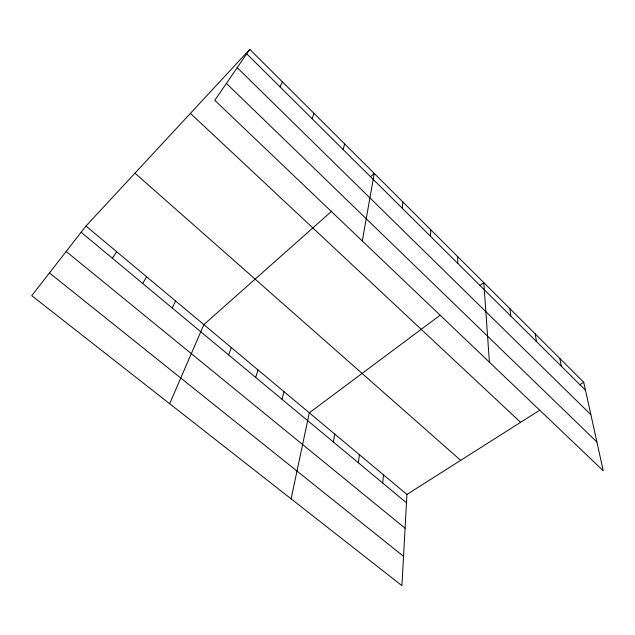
<?xml version="1.0" encoding="UTF-8"?>
<svg xmlns="http://www.w3.org/2000/svg" width="635" height="635" viewBox="0 0 635 635"><rect width="100%" height="100%" fill="white"/><g stroke="black" fill="none" stroke-linecap="round" stroke-linejoin="round"><path stroke-width="0.95" d="M430.482 236.299L430.713 229.719M85.963 226.028L406.924 494.451L401.931 585.66L31.75 295.68L85.963 226.028L249.785 49.339L583.74 382.27L603.25 470.781L214.789 100.298L249.785 49.339M382.746 483.044L383.476 474.837M402.296 208.296L402.923 202.009M358.386 462.796L359.41 454.708M333.367 441.992L334.701 434.046M362.291 240.975L374.245 173.426L370.594 176.665M291.108 498.84L309.308 412.814L440.047 315.277M282.027 399.304L284.004 391.652M343.13 149.55L344.646 143.907M255.683 377.404L258.016 369.911M228.616 354.894L231.307 347.575M312.071 118.697L314.063 113.427M169.664 403.717L203.859 324.62L331.851 211.042M172.148 307.943L175.633 301.014M279.948 86.804L282.464 81.923M142.684 283.448L146.598 276.733M112.355 258.223L116.721 251.746M479.901 285.544L483.799 282.638L489.418 362.22M406.924 494.451L539.813 410.139M579.604 384.889L583.74 382.27M49.451 272.939L403.535 556.331M66.175 251.452L405.074 528.217M81.113 232.251L406.471 502.777M134.961 173.18L460.677 460.351M190.413 113.379L520.597 422.331M226.401 83.399L596.908 442.008M237.204 67.667L590.891 414.711M246.721 53.8L585.494 390.231M559.856 358.465L561.332 366.236M535.265 333.947L536.432 341.511M509.921 308.681L510.77 316.024M457.66 256.58L457.803 263.43"/></g></svg>
